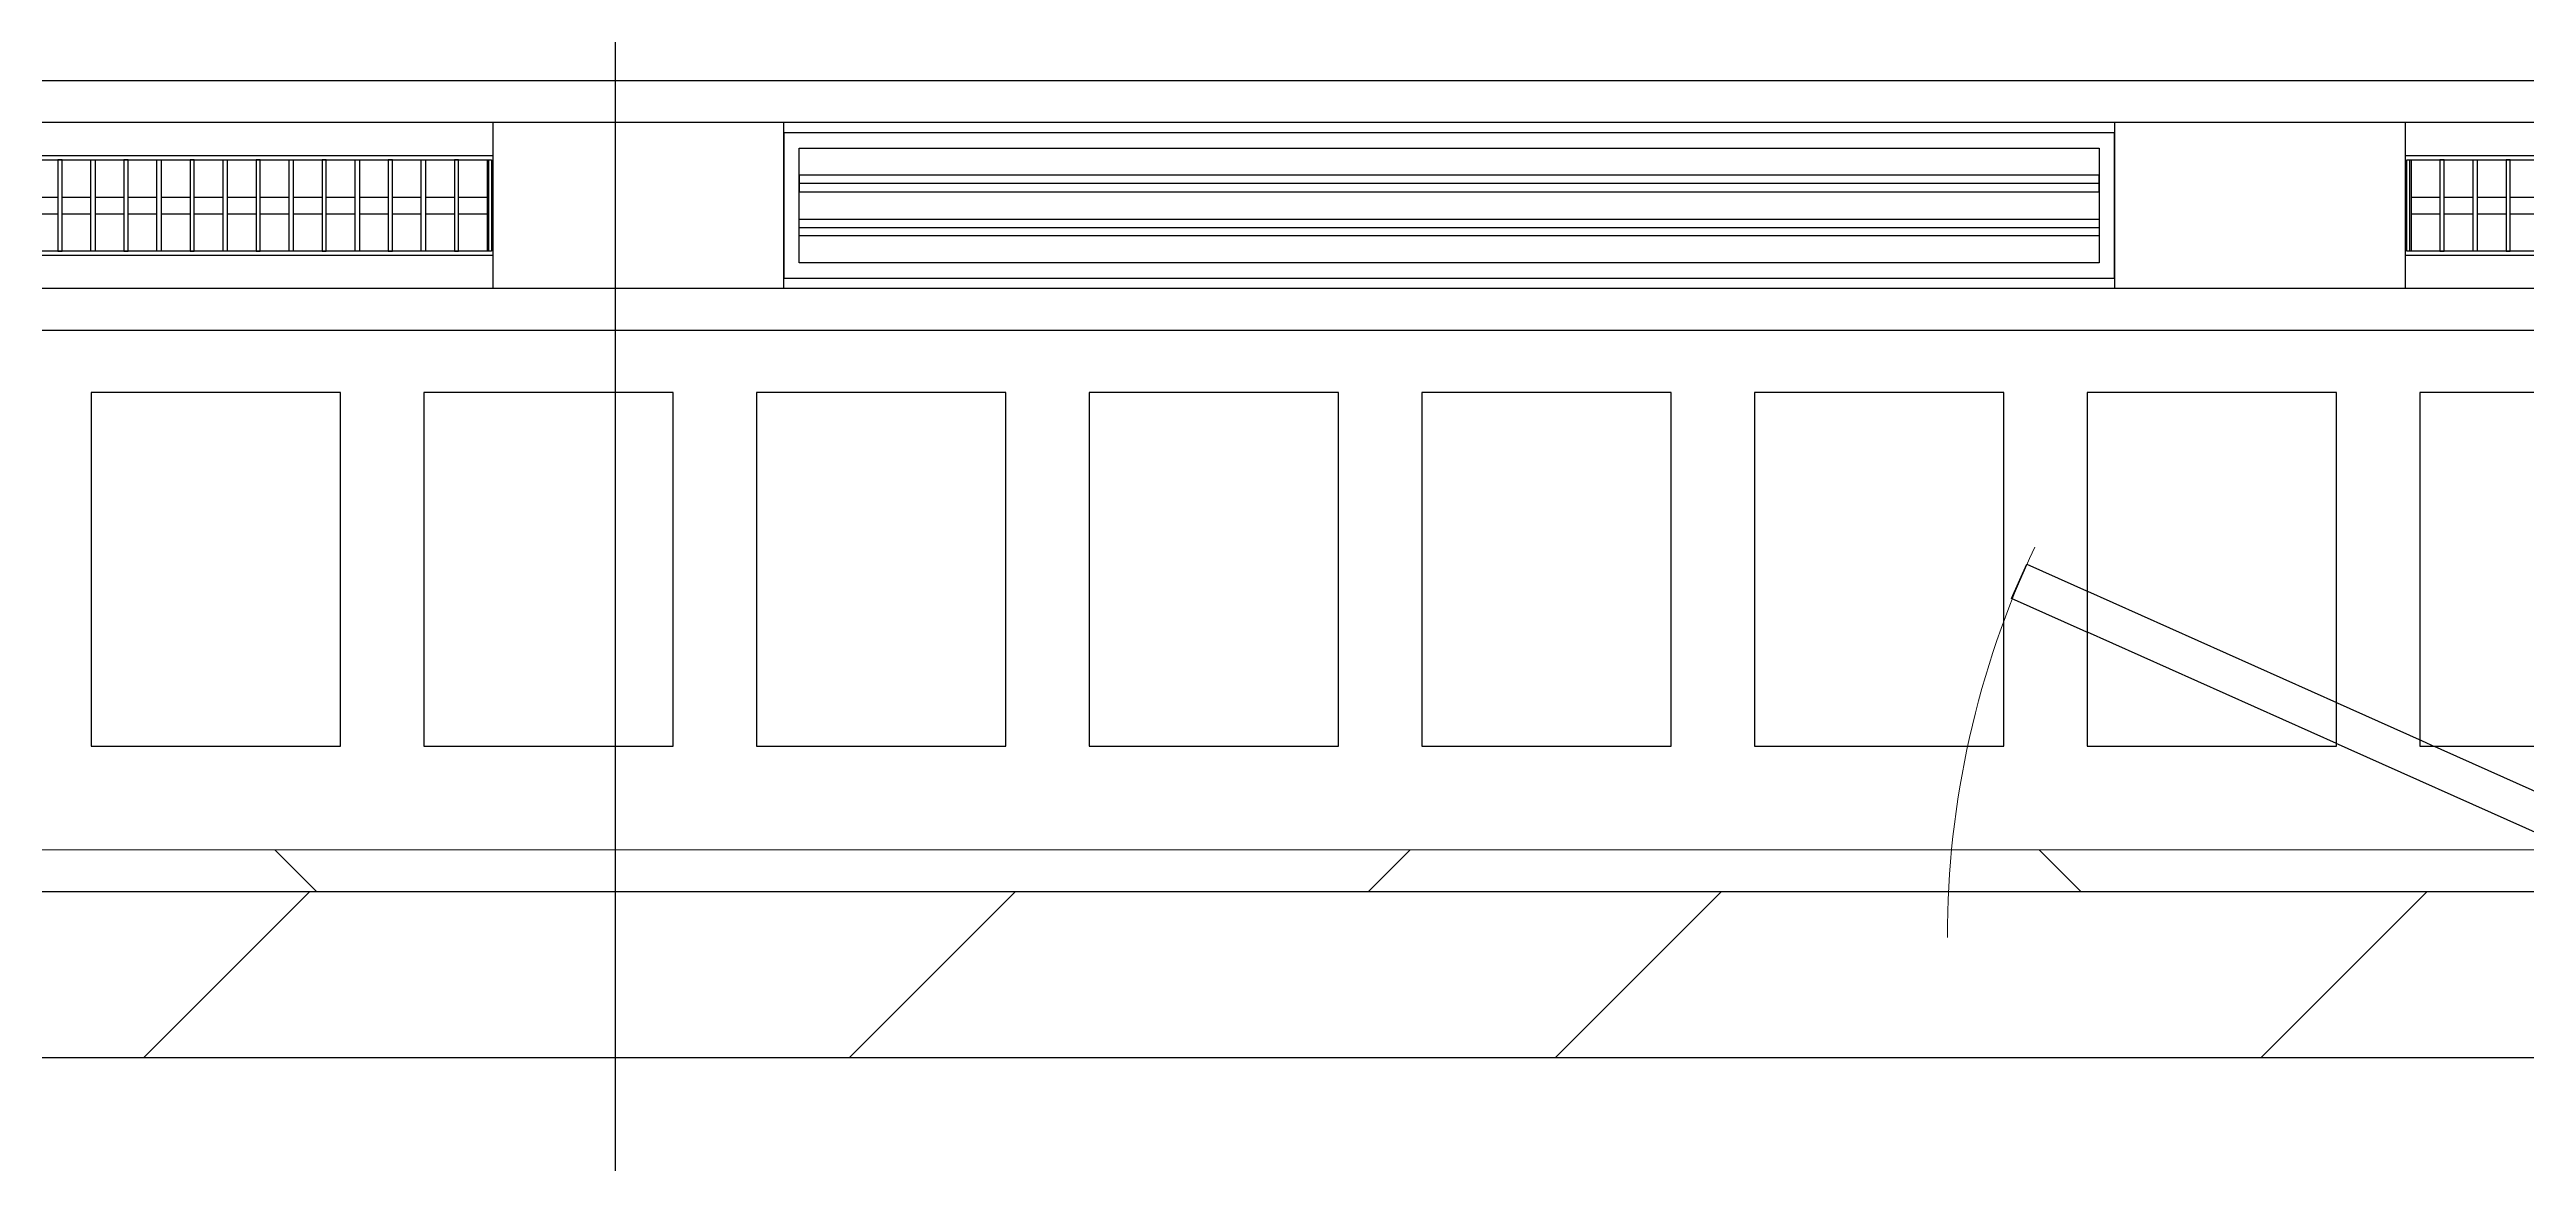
# Model space of a CAD drawing. Header units: millimetres. Extents: x -962357 to -591933, y -35273 to 59420.
# Drawn here: x -887662 to -884684, y -14542 to -13202 of the extents above; entities that cross this region are included whole.
import ezdxf
from ezdxf.enums import TextEntityAlignment as Align

# ---------------------------------------------------------------- set-up
doc = ezdxf.new("R2010")
doc.units = ezdxf.units.MM
for name, color, linetype in [('000 - WIPEOUT', 250, 'Continuous'), ('001 - ASCESSORIES', 251, 'Continuous'), ('A04_TUBE SERIES', 2, 'Continuous'), ('A11_ALU.SOLID SHEET', 2, 'Continuous')]:
    doc.layers.add(name, color=color, linetype=linetype)
for name, color, linetype, lineweight in [('008 - LIGHTING', 1, 'Continuous', 9), ('A-DOOR', 3, 'Continuous', 25), ('A-DOOR-E', 2, 'Continuous', 25), ('A-DOOR-OPNG', 2, 'Continuous', 9), ('A-GLAZ-CURT', 2, 'Continuous', 9), ('A-ROOM-IDEN', 3, 'Continuous', 25), ('A-WALL', 5, 'Continuous', 9), ('A-WALL-FNSH', 2, 'Continuous', 9), ('A-WALL-PATT', 1, 'Continuous', 9)]:
    doc.layers.add(name, color=color, linetype=linetype, lineweight=lineweight)

# ---------------------------------------------------------------- blocks, each defined once
blk = doc.blocks.new('DPA_AC-SG-PI - A1_1200x1300 mm-9434752-4130-01 MULTI-PURPOSE LEVEL - REFLECTED CEILING PLAN')
at = {"layer": 'A-DOOR'}
for p, q in [((-500, 5), (-500, -45)), ((-525, -20), (-475, -20))]:
    blk.add_line(p, q, dxfattribs=at)
for start, end in [(0, 180), (180, 0)]:
    blk.add_arc((-500, -70), 10, start, end, dxfattribs=at)
at = {"layer": 'A-DOOR-E'}
for p, q in [((-575, -11.1), (-556.6, 30)), ((-556.6, 30), (522.8, -452.3)), ((504.5, -493.4), (-575, -11.1)), ((522.8, -452.3), (504.5, -493.4))]:
    blk.add_line(p, q, dxfattribs=at)
at = {"layer": 'A-DOOR-OPNG'}
blk.add_arc((-500, -44.8), 1100, 334.7442, 0, dxfattribs=at)
blk = doc.blocks.new('PPLS-PP19_Custom Tile Pattern - Custom Tile Pattern-V70-4130-01 MULTI-PURPOSE LEVEL - REFLECTED CEILING PLAN')
at = {"layer": 'A-GLAZ-CURT'}
for p, q in [((-300, 0), (300, 0)), ((300, 0), (-300, 0)), ((-134.2, 0), (-140, 0)), ((230.1, 0), (300, 0)), ((-300, -50), (300, -50)), ((300, -50), (-300, -50))]:
    blk.add_line(p, q, dxfattribs=at)
at = {"layer": 'A-GLAZ-CURT', "flags": 128}
for points in [[(-300, 0), (-291.6, 0), (-283.3, 0), (-275.2, 0), (-267.3, 0), (-259.5, 0), (-251.8, 0), (-244.2, 0), (-236.7, 0), (-229.4, 0), (-222.1, 0), (-214.8, 0), (-207.7, 0), (-200.8, 0), (-194, 0), (-187.5, 0), (-181.4, 0)], [(-190.4, 0), (-196.4, 0), (-202.6, 0), (-209, 0), (-215.7, 0), (-222.6, 0), (-229.7, 0), (-237, 0), (-244.4, 0), (-252, 0), (-259.7, 0), (-267.5, 0), (-275.5, 0), (-283.6, 0), (-291.7, 0), (-300, 0)], [(-149.4, 0), (-141.8, 0), (-132.8, 0), (-126.1, 0)]]:
    blk.add_lwpolyline(points, dxfattribs=at)
at = {"layer": 'A-GLAZ-CURT'}
for points, knots in [([(-300, 0), (-284.7, 0), (-236.6, 0), (-176.1, 0), (-138.3, 0), (-124.9, 0)], [-5323.127839, -5323.127839, -5323.127839, -5323.127839, -4502.809032, -2700.551212, -1108.984966, -1108.984966, -1108.984966, -1108.984966]), ([(-159.2, 0), (-159.6, 0), (-163.4, 0), (-174, 0), (-185.6, 0), (-209.8, 0), (-232, 0), (-248.9, 0), (-253.5, 0), (-253.7, 0)], [-2257.973564, -2257.973564, -2257.973564, -2257.973564, -2237.412286, -2029.680487, -1755.085331, -1400.429864, -858.079193, -543.655514, -531.287897, -531.287897, -531.287897, -531.287897]), ([(-143.3, 0), (-144.7, 0), (-149.9, 0), (-162, 0), (-177.9, 0), (-199.5, 0), (-215.4, 0), (-225.5, 0), (-226.7, 0)], [-2390.191866, -2390.191866, -2390.191866, -2390.191866, -2308.929706, -2113.765672, -1763.376603, -1422.553702, -978.033455, -910.549282, -910.549282, -910.549282, -910.549282]), ([(-128, 0), (-130.6, 0), (-136.8, 0), (-144.4, 0), (-147.1, 0)], [-5691.037617, -5691.037617, -5691.037617, -5691.037617, -5508.838257, -5319.88299, -5319.88299, -5319.88299, -5319.88299]), ([(-65.9, 0), (-70.5, 0), (-83.9, 0), (-110.9, 0), (-128.7, 0), (-142.4, 0), (-143.6, 0)], [-7788.403577, -7788.403577, -7788.403577, -7788.403577, -7508.296369, -7004.680444, -6449.282163, -6393.465623, -6393.465623, -6393.465623, -6393.465623]), ([(-118.2, 0), (-119.4, 0), (-122.1, 0), (-125.4, 0), (-127, 0), (-127.4, 0)], [-164.249813, -164.249813, -164.249813, -164.249813, -98.539552, -24.539552, 0, 0, 0, 0]), ([(-126.5, 0), (-122.4, 0), (-108.7, 0), (-90.8, 0), (-77.2, 0), (-72.3, 0)], [-5231.017328, -5231.017328, -5231.017328, -5231.017328, -4994.692869, -4542.524482, -4234.633075, -4234.633075, -4234.633075, -4234.633075]), ([(-125.7, 0), (-125.3, 0), (-120.4, 0), (-107.3, 0), (-90.4, 0), (-75.3, 0), (-68.4, 0), (-65.1, 0), (-63.6, 0)], [-4082.700899, -4082.700899, -4082.700899, -4082.700899, -4054.690705, -3793.097032, -3402.597032, -3144.956779, -3050.982048, -2969.237017, -2969.237017, -2969.237017, -2969.237017]), ([(-114.9, 0), (-108, 0), (-98.7, 0), (-91.2, 0), (-90.5, 0)], [-6773.888853, -6773.888853, -6773.888853, -6773.888853, -6236.997189, -6184.855039, -6184.855039, -6184.855039, -6184.855039]), ([(-58.7, 0), (-59.6, 0), (-65.7, 0), (-81.2, 0), (-99.4, 0), (-111.4, 0), (-113.3, 0)], [-1113.463882, -1113.463882, -1113.463882, -1113.463882, -1060.00838, -740.068933, -229.489605, -123.718209, -123.718209, -123.718209, -123.718209]), ([(-39.2, 0), (-39.7, 0), (-45.3, 0), (-56.2, 0), (-75.6, 0), (-92, 0), (-103.2, 0), (-106.1, 0)], [-1826.829157, -1826.829157, -1826.829157, -1826.829157, -1792.521578, -1466.981642, -1208.454564, -789.402658, -608.943052, -608.943052, -608.943052, -608.943052]), ([(-96.4, 0), (-96.2, 0), (-90.9, 0), (-71.3, 0), (-42.5, 0), (-15.2, 0), (-3.8, 0), (-1, 0)], [-5115.12164, -5115.12164, -5115.12164, -5115.12164, -5103.229623, -4799.173296, -4065.652676, -3589.737505, -3410.081093, -3410.081093, -3410.081093, -3410.081093]), ([(-67.9, 0), (-73, 0), (-81.1, 0), (-89.2, 0), (-91.8, 0)], [-2627.997013, -2627.997013, -2627.997013, -2627.997013, -2193.204658, -1970.99776, -1970.99776, -1970.99776, -1970.99776]), ([(-79.5, 0), (-79.3, 0), (-74.9, 0), (-70.9, 0), (-67.4, 0)], [-1286.743147, -1286.743147, -1286.743147, -1286.743147, -1274.333717, -1073.56893, -1073.56893, -1073.56893, -1073.56893]), ([(-29, 0), (-34, 0), (-43.7, 0), (-55.8, 0), (-63.3, 0), (-65.5, 0)], [-2680.714891, -2680.714891, -2680.714891, -2680.714891, -2413.671296, -2161.752162, -2037.343317, -2037.343317, -2037.343317, -2037.343317]), ([(31.2, 0), (26, 0), (12, 0), (-16.9, 0), (-42.2, 0), (-56.4, 0), (-58.5, 0)], [-4496.803627, -4496.803627, -4496.803627, -4496.803627, -4222.080604, -3745.412743, -2981.410125, -2831.320802, -2831.320802, -2831.320802, -2831.320802]), ([(-49.8, 0), (-48.2, 0), (-45.4, 0), (-42.6, 0), (-41.8, 0)], [-4417.7536, -4417.7536, -4417.7536, -4417.7536, -4321.566175, -4270.495146, -4270.495146, -4270.495146, -4270.495146]), ([(71, 0), (70.7, 0), (65.3, 0), (53.5, 0), (37, 0), (24.1, 0), (12.8, 0), (-2.9, 0), (-20.6, 0), (-32.8, 0), (-42.4, 0), (-47, 0), (-47.8, 0)], [-2966.590051, -2966.590051, -2966.590051, -2966.590051, -2950.589685, -2634.532728, -2313.748533, -2106.613311, -1925.670641, -1617.263037, -1290.787923, -1039.307308, -819.71621, -773.893057, -773.893057, -773.893057, -773.893057]), ([(-45.9, 0), (-43, 0), (-37.8, 0), (-33.6, 0), (-32.3, 0)], [-3487.344885, -3487.344885, -3487.344885, -3487.344885, -3315.260113, -3238.248822, -3238.248822, -3238.248822, -3238.248822]), ([(-31.3, 0), (-28.4, 0), (-17, 0), (8.8, 0), (43.4, 0), (68.5, 0), (77.9, 0), (79.3, 0)], [-6062.162279, -6062.162279, -6062.162279, -6062.162279, -5862.463379, -5340.621928, -4573.028122, -4094.177415, -3998.447461, -3998.447461, -3998.447461, -3998.447461]), ([(2.8, 0), (-4.7, 0), (-14.7, 0), (-28.9, 0), (-31.3, 0)], [-9880.810509, -9880.810509, -9880.810509, -9880.810509, -9424.652049, -9299.586361, -9299.586361, -9299.586361, -9299.586361]), ([(-29, 0), (-28.7, 0), (-27.4, 0), (-24.5, 0), (-22.6, 0)], [-166.548282, -166.548282, -166.548282, -166.548282, -102.06493, 0, 0, 0, 0]), ([(-22.6, 0), (-20.3, 0), (-17, 0), (-12.7, 0), (-10.9, 0), (-9.9, 0)], [-56468.192263, -56468.192263, -56468.192263, -56468.192263, -56344.022017, -56303.229861, -56238.992205, -56238.992205, -56238.992205, -56238.992205]), ([(-21.2, 0), (-19.4, 0), (-11.8, 0), (-1.3, 0), (4.5, 0)], [-2989.152759, -2989.152759, -2989.152759, -2989.152759, -2864.387349, -2490.960632, -2490.960632, -2490.960632, -2490.960632]), ([(0.5, 0), (-2.2, 0), (-6.9, 0), (-11, 0), (-12.4, 0)], [-2679.34943, -2679.34943, -2679.34943, -2679.34943, -2518.50168, -2435.772209, -2435.772209, -2435.772209, -2435.772209]), ([(-3.4, 0), (-0.6, 0), (14, 0), (42.8, 0), (88.7, 0), (120.6, 0), (138.3, 0), (138.5, 0)], [-439.821474, -439.821474, -439.821474, -439.821474, -429.606584, -390.253598, -346.313304, -291.370682, -290.5735, -290.5735, -290.5735, -290.5735]), ([(3.4, 0), (4.6, 0), (8, 0), (16, 0), (22.5, 0), (24.5, 0)], [-211.182196, -211.182196, -211.182196, -211.182196, -206.416616, -198.214427, -187.717507, -187.717507, -187.717507, -187.717507]), ([(103.1, 0), (101.1, 0), (86.3, 0), (63.3, 0), (37, 0), (25.3, 0), (20.9, 0)], [-375.435014, -375.435014, -375.435014, -375.435014, -369.147452, -330.153101, -307.516438, -289.397823, -289.397823, -289.397823, -289.397823]), ([(21.5, 0), (22, 0), (24.6, 0), (31, 0), (39, 0), (48.3, 0), (52.8, 0), (53.9, 0)], [-1992.768506, -1992.768506, -1992.768506, -1992.768506, -1956.422387, -1818.904206, -1645.594513, -1443.202566, -1370.028348, -1370.028348, -1370.028348, -1370.028348]), ([(136.4, 0), (121.7, 0), (86.9, 0), (51.2, 0), (31.2, 0)], [-106.750556, -106.750556, -106.750556, -106.750556, -59.610984, 0, 0, 0, 0]), ([(36.3, 0), (37.8, 0), (46.7, 0), (52.8, 0), (56.3, 0)], [-314.598523, -314.598523, -314.598523, -314.598523, -305.899624, -292.458861, -292.458861, -292.458861, -292.458861]), ([(100.3, 0), (90.4, 0), (75.2, 0), (57.8, 0), (46.5, 0), (41.8, 0), (38.2, 0), (37.3, 0)], [-395.777283, -395.777283, -395.777283, -395.777283, -357.622665, -341.267687, -334.000314, -326.15566, -321.97841, -321.97841, -321.97841, -321.97841]), ([(39, 0), (43.3, 0), (54.4, 0), (67.2, 0), (73, 0)], [-4639.627446, -4639.627446, -4639.627446, -4639.627446, -4353.683244, -3976.823525, -3976.823525, -3976.823525, -3976.823525]), ([(96.7, 0), (97, 0), (100.3, 0), (109, 0), (120.8, 0), (139.9, 0), (160.9, 0), (176.3, 0), (182.7, 0)], [-2253.533331, -2253.533331, -2253.533331, -2253.533331, -2233.599744, -2052.234781, -1843.028543, -1530.39897, -1095.004608, -662.803921, -662.803921, -662.803921, -662.803921]), ([(131.4, 0), (132.9, 0), (139.5, 0), (148, 0), (152.6, 0)], [-625.910216, -625.910216, -625.910216, -625.910216, -618.981161, -603.66234, -603.66234, -603.66234, -603.66234]), ([(162.8, 0), (165.4, 0), (168.7, 0), (170.7, 0), (170.7, 0)], [-111.264224, -111.264224, -111.264224, -111.264224, -56.742688, -55.632112, -55.632112, -55.632112, -55.632112]), ([(300, 0), (286.5, 0), (254.2, 0), (207.1, 0), (179.8, 0), (166.2, 0), (164.9, 0)], [-285.253232, -285.253232, -285.253232, -285.253232, -244.693688, -187.987675, -143.776725, -138.771843, -138.771843, -138.771843, -138.771843]), ([(171.5, 0), (176.5, 0), (188.6, 0), (194.3, 0), (195.7, 0)], [-7971.819559, -7971.819559, -7971.819559, -7971.819559, -7784.112253, -7707.76565, -7707.76565, -7707.76565, -7707.76565]), ([(185.8, 0), (186.9, 0), (192.6, 0), (208.8, 0), (219.4, 0), (230.1, 0)], [-46.257281, -46.257281, -46.257281, -46.257281, -41.623857, -24.459831, 0, 0, 0, 0]), ([(219.8, 0), (225.3, 0), (244.4, 0), (264.9, 0), (276, 0), (279, 0)], [-6915.603924, -6915.603924, -6915.603924, -6915.603924, -6582.165592, -6068.460911, -5859.388289, -5859.388289, -5859.388289, -5859.388289]), ([(286.1, 0), (286.6, 0), (288.3, 0), (293.6, 0), (297.8, 0), (300, 0)], [-4011.010929, -4011.010929, -4011.010929, -4011.010929, -3959.664717, -3862.421465, -3746.95702, -3746.95702, -3746.95702, -3746.95702])]:
    blk.add_open_spline(points, degree=3, knots=knots, dxfattribs=at)
for points in [[(-122.9, 0), (-125.3, 0), (-129.6, 0), (-133.8, 0)], [(-108.5, 0), (-104.3, 0), (-99.2, 0), (-91.5, 0)], [(67.8, 0), (71.7, 0), (75.7, 0), (79.6, 0)]]:
    blk.add_open_spline(points, degree=3, dxfattribs=at)
blk = doc.blocks.new('PPLS-PP19_Custom Tile Pattern - Custom Tile Pattern-V71-4130-01 MULTI-PURPOSE LEVEL - REFLECTED CEILING PLAN')
at = {"layer": 'A-GLAZ-CURT'}
for p, q in [((-300, 0), (300, 0)), ((300, 0), (-300, 0)), ((-134.2, 0), (-140, 0)), ((230.1, 0), (300, 0)), ((-300, -50), (300, -50)), ((300, -50), (-300, -50))]:
    blk.add_line(p, q, dxfattribs=at)
at = {"layer": 'A-GLAZ-CURT', "flags": 128}
for points in [[(-300, 0), (-291.6, 0), (-283.3, 0), (-275.2, 0), (-267.3, 0), (-259.5, 0), (-251.8, 0), (-244.2, 0), (-236.7, 0), (-229.4, 0), (-222.1, 0), (-214.8, 0), (-207.7, 0), (-200.8, 0), (-194, 0), (-187.5, 0), (-181.4, 0)], [(-190.4, 0), (-196.4, 0), (-202.6, 0), (-209, 0), (-215.7, 0), (-222.6, 0), (-229.7, 0), (-237, 0), (-244.4, 0), (-252, 0), (-259.7, 0), (-267.5, 0), (-275.5, 0), (-283.6, 0), (-291.7, 0), (-300, 0)], [(-149.4, 0), (-141.8, 0), (-132.8, 0), (-126.1, 0)]]:
    blk.add_lwpolyline(points, dxfattribs=at)
at = {"layer": 'A-GLAZ-CURT'}
for points, knots in [([(-300, 0), (-284.7, 0), (-236.6, 0), (-176.1, 0), (-138.3, 0), (-124.9, 0)], [-5323.127839, -5323.127839, -5323.127839, -5323.127839, -4502.809032, -2700.551212, -1108.984966, -1108.984966, -1108.984966, -1108.984966]), ([(-159.2, 0), (-159.6, 0), (-163.4, 0), (-174, 0), (-185.6, 0), (-209.8, 0), (-232, 0), (-248.9, 0), (-253.5, 0), (-253.7, 0)], [-2257.973564, -2257.973564, -2257.973564, -2257.973564, -2237.412286, -2029.680487, -1755.085331, -1400.429864, -858.079193, -543.655514, -531.287897, -531.287897, -531.287897, -531.287897]), ([(-143.3, 0), (-144.7, 0), (-149.9, 0), (-162, 0), (-177.9, 0), (-199.5, 0), (-215.4, 0), (-225.5, 0), (-226.7, 0)], [-2390.191866, -2390.191866, -2390.191866, -2390.191866, -2308.929706, -2113.765672, -1763.376603, -1422.553702, -978.033455, -910.549282, -910.549282, -910.549282, -910.549282]), ([(-128, 0), (-130.6, 0), (-136.8, 0), (-144.4, 0), (-147.1, 0)], [-5691.037617, -5691.037617, -5691.037617, -5691.037617, -5508.838257, -5319.88299, -5319.88299, -5319.88299, -5319.88299]), ([(-71.7, 0), (-74.5, 0), (-86.3, 0), (-110.9, 0), (-128.7, 0), (-142.4, 0), (-143.6, 0)], [-7672.158748, -7672.158748, -7672.158748, -7672.158748, -7508.296369, -7004.680444, -6449.282163, -6393.465623, -6393.465623, -6393.465623, -6393.465623]), ([(-118.2, 0), (-119.4, 0), (-122.1, 0), (-125.4, 0), (-127, 0), (-127.4, 0)], [-164.249813, -164.249813, -164.249813, -164.249813, -98.539552, -24.539552, 0, 0, 0, 0]), ([(-126.5, 0), (-122.4, 0), (-108.7, 0), (-90.8, 0), (-77.2, 0), (-72.3, 0)], [-5231.017328, -5231.017328, -5231.017328, -5231.017328, -4994.692869, -4542.524482, -4234.633075, -4234.633075, -4234.633075, -4234.633075]), ([(-125.7, 0), (-125.3, 0), (-120.4, 0), (-107.3, 0), (-90.4, 0), (-76.1, 0), (-71, 0), (-70.2, 0)], [-4082.700899, -4082.700899, -4082.700899, -4082.700899, -4054.690705, -3793.097032, -3402.597032, -3144.956779, -3092.955226, -3092.955226, -3092.955226, -3092.955226]), ([(-114.9, 0), (-108, 0), (-98.7, 0), (-91.2, 0), (-90.5, 0)], [-6773.888853, -6773.888853, -6773.888853, -6773.888853, -6236.997189, -6184.855039, -6184.855039, -6184.855039, -6184.855039]), ([(-71.3, 0), (-73.5, 0), (-85, 0), (-99.4, 0), (-111.4, 0), (-113.3, 0)], [-866.027463, -866.027463, -866.027463, -866.027463, -740.068933, -229.489605, -123.718209, -123.718209, -123.718209, -123.718209]), ([(-71.9, 0), (-72.1, 0), (-80.3, 0), (-92, 0), (-103.2, 0), (-106.1, 0)], [-1217.886105, -1217.886105, -1217.886105, -1217.886105, -1208.454564, -789.402658, -608.943052, -608.943052, -608.943052, -608.943052]), ([(-96.4, 0), (-96.2, 0), (-90.9, 0), (-81.8, 0), (-72.9, 0), (-69.6, 0)], [-5115.12164, -5115.12164, -5115.12164, -5115.12164, -5103.229623, -4799.173296, -4627.967198, -4627.967198, -4627.967198, -4627.967198]), ([(-67.9, 0), (-73, 0), (-81.1, 0), (-89.2, 0), (-91.8, 0)], [-2627.997013, -2627.997013, -2627.997013, -2627.997013, -2193.204658, -1970.99776, -1970.99776, -1970.99776, -1970.99776]), ([(-79.5, 0), (-79.3, 0), (-77.1, 0), (-75, 0), (-73.2, 0)], [-1286.743147, -1286.743147, -1286.743147, -1286.743147, -1274.333717, -1179.514552, -1179.514552, -1179.514552, -1179.514552]), ([(-29, 0), (-34, 0), (-43.7, 0), (-55.8, 0), (-63.3, 0), (-65.5, 0)], [-2680.714891, -2680.714891, -2680.714891, -2680.714891, -2413.671296, -2161.752162, -2037.343317, -2037.343317, -2037.343317, -2037.343317]), ([(-58.7, 0), (-59.6, 0), (-61.6, 0), (-63.7, 0), (-64.9, 0)], [-1113.463882, -1113.463882, -1113.463882, -1113.463882, -1060.00838, -989.745672, -989.745672, -989.745672, -989.745672]), ([(-39.2, 0), (-39.7, 0), (-45.3, 0), (-53.9, 0), (-62.5, 0), (-64.9, 0)], [-1826.829157, -1826.829157, -1826.829157, -1826.829157, -1792.521578, -1466.981642, -1339.674715, -1339.674715, -1339.674715, -1339.674715]), ([(-62.7, 0), (-54.3, 0), (-36.8, 0), (-15.2, 0), (-3.8, 0), (-1, 0)], [-4506.178587, -4506.178587, -4506.178587, -4506.178587, -4065.652676, -3589.737505, -3410.081093, -3410.081093, -3410.081093, -3410.081093]), ([(31.2, 0), (26, 0), (12, 0), (-16.9, 0), (-42.2, 0), (-56.4, 0), (-58.5, 0)], [-4496.803627, -4496.803627, -4496.803627, -4496.803627, -4222.080604, -3745.412743, -2981.410125, -2831.320802, -2831.320802, -2831.320802, -2831.320802]), ([(-49.8, 0), (-48.2, 0), (-45.4, 0), (-42.6, 0), (-41.8, 0)], [-4417.7536, -4417.7536, -4417.7536, -4417.7536, -4321.566175, -4270.495146, -4270.495146, -4270.495146, -4270.495146]), ([(71, 0), (70.7, 0), (65.3, 0), (53.5, 0), (37, 0), (24.1, 0), (12.8, 0), (-2.9, 0), (-20.6, 0), (-32.8, 0), (-42.4, 0), (-47, 0), (-47.8, 0)], [-2966.590051, -2966.590051, -2966.590051, -2966.590051, -2950.589685, -2634.532728, -2313.748533, -2106.613311, -1925.670641, -1617.263037, -1290.787923, -1039.307308, -819.71621, -773.893057, -773.893057, -773.893057, -773.893057]), ([(-45.9, 0), (-43, 0), (-37.8, 0), (-33.6, 0), (-32.3, 0)], [-3487.344885, -3487.344885, -3487.344885, -3487.344885, -3315.260113, -3238.248822, -3238.248822, -3238.248822, -3238.248822]), ([(-31.3, 0), (-28.4, 0), (-17, 0), (8.8, 0), (43.4, 0), (68.5, 0), (77.9, 0), (79.3, 0)], [-6062.162279, -6062.162279, -6062.162279, -6062.162279, -5862.463379, -5340.621928, -4573.028122, -4094.177415, -3998.447461, -3998.447461, -3998.447461, -3998.447461]), ([(2.8, 0), (-4.7, 0), (-14.7, 0), (-28.9, 0), (-31.3, 0)], [-9880.810509, -9880.810509, -9880.810509, -9880.810509, -9424.652049, -9299.586361, -9299.586361, -9299.586361, -9299.586361]), ([(-29, 0), (-28.7, 0), (-27.4, 0), (-24.5, 0), (-22.6, 0)], [-166.548282, -166.548282, -166.548282, -166.548282, -102.06493, 0, 0, 0, 0]), ([(-22.6, 0), (-20.3, 0), (-17, 0), (-12.7, 0), (-10.9, 0), (-9.9, 0)], [-56468.192263, -56468.192263, -56468.192263, -56468.192263, -56344.022017, -56303.229861, -56238.992205, -56238.992205, -56238.992205, -56238.992205]), ([(-21.2, 0), (-19.4, 0), (-11.8, 0), (-1.3, 0), (4.5, 0)], [-2989.152759, -2989.152759, -2989.152759, -2989.152759, -2864.387349, -2490.960632, -2490.960632, -2490.960632, -2490.960632]), ([(0.5, 0), (-2.2, 0), (-6.9, 0), (-11, 0), (-12.4, 0)], [-2679.34943, -2679.34943, -2679.34943, -2679.34943, -2518.50168, -2435.772209, -2435.772209, -2435.772209, -2435.772209]), ([(-3.4, 0), (-0.6, 0), (14, 0), (42.8, 0), (88.7, 0), (120.6, 0), (138.3, 0), (138.5, 0)], [-439.821474, -439.821474, -439.821474, -439.821474, -429.606584, -390.253598, -346.313304, -291.370682, -290.5735, -290.5735, -290.5735, -290.5735]), ([(3.4, 0), (4.6, 0), (8, 0), (16, 0), (22.5, 0), (24.5, 0)], [-211.182196, -211.182196, -211.182196, -211.182196, -206.416616, -198.214427, -187.717507, -187.717507, -187.717507, -187.717507]), ([(103.1, 0), (101.1, 0), (86.3, 0), (63.3, 0), (37, 0), (25.3, 0), (20.9, 0)], [-375.435014, -375.435014, -375.435014, -375.435014, -369.147452, -330.153101, -307.516438, -289.397823, -289.397823, -289.397823, -289.397823]), ([(21.5, 0), (22, 0), (24.6, 0), (31, 0), (39, 0), (48.3, 0), (52.8, 0), (53.9, 0)], [-1992.768506, -1992.768506, -1992.768506, -1992.768506, -1956.422387, -1818.904206, -1645.594513, -1443.202566, -1370.028348, -1370.028348, -1370.028348, -1370.028348]), ([(136.4, 0), (121.7, 0), (86.9, 0), (51.2, 0), (31.2, 0)], [-106.750556, -106.750556, -106.750556, -106.750556, -59.610984, 0, 0, 0, 0]), ([(36.3, 0), (37.8, 0), (46.7, 0), (52.8, 0), (56.3, 0)], [-314.598523, -314.598523, -314.598523, -314.598523, -305.899624, -292.458861, -292.458861, -292.458861, -292.458861]), ([(100.3, 0), (90.4, 0), (75.2, 0), (57.8, 0), (46.5, 0), (41.8, 0), (38.2, 0), (37.3, 0)], [-395.777283, -395.777283, -395.777283, -395.777283, -357.622665, -341.267687, -334.000314, -326.15566, -321.97841, -321.97841, -321.97841, -321.97841]), ([(39, 0), (43.3, 0), (54.4, 0), (67.2, 0), (73, 0)], [-4639.627446, -4639.627446, -4639.627446, -4639.627446, -4353.683244, -3976.823525, -3976.823525, -3976.823525, -3976.823525]), ([(96.7, 0), (97, 0), (100.3, 0), (109, 0), (120.8, 0), (139.9, 0), (160.9, 0), (176.3, 0), (182.7, 0)], [-2253.533331, -2253.533331, -2253.533331, -2253.533331, -2233.599744, -2052.234781, -1843.028543, -1530.39897, -1095.004608, -662.803921, -662.803921, -662.803921, -662.803921]), ([(131.4, 0), (132.9, 0), (139.5, 0), (148, 0), (152.6, 0)], [-625.910216, -625.910216, -625.910216, -625.910216, -618.981161, -603.66234, -603.66234, -603.66234, -603.66234]), ([(162.8, 0), (165.4, 0), (168.7, 0), (170.7, 0), (170.7, 0)], [-111.264224, -111.264224, -111.264224, -111.264224, -56.742688, -55.632112, -55.632112, -55.632112, -55.632112]), ([(300, 0), (286.5, 0), (254.2, 0), (207.1, 0), (179.8, 0), (166.2, 0), (164.9, 0)], [-285.253232, -285.253232, -285.253232, -285.253232, -244.693688, -187.987675, -143.776725, -138.771843, -138.771843, -138.771843, -138.771843]), ([(171.5, 0), (176.5, 0), (188.6, 0), (194.3, 0), (195.7, 0)], [-7971.819559, -7971.819559, -7971.819559, -7971.819559, -7784.112253, -7707.76565, -7707.76565, -7707.76565, -7707.76565]), ([(185.8, 0), (186.9, 0), (192.6, 0), (208.8, 0), (219.4, 0), (230.1, 0)], [-46.257281, -46.257281, -46.257281, -46.257281, -41.623857, -24.459831, 0, 0, 0, 0]), ([(219.8, 0), (225.3, 0), (244.4, 0), (264.9, 0), (276, 0), (279, 0)], [-6915.603924, -6915.603924, -6915.603924, -6915.603924, -6582.165592, -6068.460911, -5859.388289, -5859.388289, -5859.388289, -5859.388289]), ([(286.1, 0), (286.6, 0), (288.3, 0), (293.6, 0), (297.8, 0), (300, 0)], [-4011.010929, -4011.010929, -4011.010929, -4011.010929, -3959.664717, -3862.421465, -3746.95702, -3746.95702, -3746.95702, -3746.95702])]:
    blk.add_open_spline(points, degree=3, knots=knots, dxfattribs=at)
for points in [[(-122.9, 0), (-125.3, 0), (-129.6, 0), (-133.8, 0)], [(-108.5, 0), (-104.3, 0), (-99.2, 0), (-91.5, 0)], [(67.8, 0), (71.7, 0), (75.7, 0), (79.6, 0)]]:
    blk.add_open_spline(points, degree=3, dxfattribs=at)
blk = doc.blocks.new('PPLS-PP19_Custom Tile Pattern - Custom Tile Pattern-V72-4130-01 MULTI-PURPOSE LEVEL - REFLECTED CEILING PLAN')
at = {"layer": 'A-GLAZ-CURT'}
for p, q in [((-300, 0), (-146.1, 0)), ((-146.1, 0), (-300, 0)), ((-35.8, 0), (300, 0)), ((300, 0), (-35.8, 0)), ((230.1, 0), (300, 0)), ((-300, -50), (-34.2, -50)), ((-34.2, -50), (-300, -50)), ((76.1, -50), (300, -50)), ((300, -50), (76.1, -50))]:
    blk.add_line(p, q, dxfattribs=at)
at = {"layer": 'A-GLAZ-CURT', "flags": 128}
for points in [[(-300, 0), (-291.6, 0), (-283.3, 0), (-275.2, 0), (-267.3, 0), (-259.5, 0), (-251.8, 0), (-244.2, 0), (-236.7, 0), (-229.4, 0), (-222.1, 0), (-214.8, 0), (-207.7, 0), (-200.8, 0), (-194, 0), (-187.5, 0), (-181.4, 0)], [(-190.4, 0), (-196.4, 0), (-202.6, 0), (-209, 0), (-215.7, 0), (-222.6, 0), (-229.7, 0), (-237, 0), (-244.4, 0), (-252, 0), (-259.7, 0), (-267.5, 0), (-275.5, 0), (-283.6, 0), (-291.7, 0), (-300, 0)]]:
    blk.add_lwpolyline(points, dxfattribs=at)
at = {"layer": 'A-GLAZ-CURT'}
for points, knots in [([(-300, 0), (-284.7, 0), (-236.6, 0), (-188.9, 0), (-158.8, 0), (-151, 0)], [-5323.127839, -5323.127839, -5323.127839, -5323.127839, -4502.809032, -2700.551212, -1996.172939, -1996.172939, -1996.172939, -1996.172939]), ([(-159.2, 0), (-159.6, 0), (-163.4, 0), (-174, 0), (-185.6, 0), (-209.8, 0), (-232, 0), (-248.9, 0), (-253.5, 0), (-253.7, 0)], [-2257.973564, -2257.973564, -2257.973564, -2257.973564, -2237.412286, -2029.680487, -1755.085331, -1400.429864, -858.079193, -543.655514, -531.287897, -531.287897, -531.287897, -531.287897]), ([(-149.6, 0), (-152.7, 0), (-162.6, 0), (-177.9, 0), (-199.5, 0), (-215.4, 0), (-225.5, 0), (-226.7, 0)], [-2276.373206, -2276.373206, -2276.373206, -2276.373206, -2113.765672, -1763.376603, -1422.553702, -978.033455, -910.549282, -910.549282, -910.549282, -910.549282]), ([(-34.6, 0), (-26.3, 0), (-14.4, 0), (-3.8, 0), (-1, 0)], [-4019.024145, -4019.024145, -4019.024145, -4019.024145, -3589.737505, -3410.081093, -3410.081093, -3410.081093, -3410.081093]), ([(71, 0), (70.7, 0), (65.3, 0), (53.5, 0), (37, 0), (24.1, 0), (12.8, 0), (-2.9, 0), (-20.6, 0), (-29.6, 0), (-34, 0), (-34.1, 0)], [-2966.590051, -2966.590051, -2966.590051, -2966.590051, -2950.589685, -2634.532728, -2313.748533, -2106.613311, -1925.670641, -1617.263037, -1290.787923, -1039.307308, -1031.857409, -1031.857409, -1031.857409, -1031.857409]), ([(31.2, 0), (26, 0), (12, 0), (-10.2, 0), (-26.7, 0), (-34, 0)], [-4496.803627, -4496.803627, -4496.803627, -4496.803627, -4222.080604, -3745.412743, -3330.96565, -3330.96565, -3330.96565, -3330.96565]), ([(-31.3, 0), (-28.4, 0), (-17, 0), (8.8, 0), (43.4, 0), (68.5, 0), (77.9, 0), (79.3, 0)], [-6062.162279, -6062.162279, -6062.162279, -6062.162279, -5862.463379, -5340.621928, -4573.028122, -4094.177415, -3998.447461, -3998.447461, -3998.447461, -3998.447461]), ([(2.8, 0), (-4.7, 0), (-14.7, 0), (-28.9, 0), (-31.3, 0)], [-9880.810509, -9880.810509, -9880.810509, -9880.810509, -9424.652049, -9299.586361, -9299.586361, -9299.586361, -9299.586361]), ([(-29, 0), (-28.7, 0), (-27.4, 0), (-24.5, 0), (-22.6, 0)], [-166.548282, -166.548282, -166.548282, -166.548282, -102.06493, 0, 0, 0, 0]), ([(-22.6, 0), (-20.3, 0), (-17, 0), (-12.7, 0), (-10.9, 0), (-9.9, 0)], [-56468.192263, -56468.192263, -56468.192263, -56468.192263, -56344.022017, -56303.229861, -56238.992205, -56238.992205, -56238.992205, -56238.992205]), ([(-21.2, 0), (-19.4, 0), (-11.8, 0), (-1.3, 0), (4.5, 0)], [-2989.152759, -2989.152759, -2989.152759, -2989.152759, -2864.387349, -2490.960632, -2490.960632, -2490.960632, -2490.960632]), ([(0.5, 0), (-2.2, 0), (-6.9, 0), (-11, 0), (-12.4, 0)], [-2679.34943, -2679.34943, -2679.34943, -2679.34943, -2518.50168, -2435.772209, -2435.772209, -2435.772209, -2435.772209]), ([(-3.4, 0), (-0.6, 0), (14, 0), (42.8, 0), (88.7, 0), (120.6, 0), (138.3, 0), (138.5, 0)], [-439.821474, -439.821474, -439.821474, -439.821474, -429.606584, -390.253598, -346.313304, -291.370682, -290.5735, -290.5735, -290.5735, -290.5735]), ([(3.4, 0), (4.6, 0), (8, 0), (16, 0), (22.5, 0), (24.5, 0)], [-211.182196, -211.182196, -211.182196, -211.182196, -206.416616, -198.214427, -187.717507, -187.717507, -187.717507, -187.717507]), ([(103.1, 0), (101.1, 0), (86.3, 0), (63.3, 0), (37, 0), (25.3, 0), (20.9, 0)], [-375.435014, -375.435014, -375.435014, -375.435014, -369.147452, -330.153101, -307.516438, -289.397823, -289.397823, -289.397823, -289.397823]), ([(21.5, 0), (22, 0), (24.6, 0), (31, 0), (39, 0), (48.3, 0), (52.8, 0), (53.9, 0)], [-1992.768506, -1992.768506, -1992.768506, -1992.768506, -1956.422387, -1818.904206, -1645.594513, -1443.202566, -1370.028348, -1370.028348, -1370.028348, -1370.028348]), ([(136.4, 0), (121.7, 0), (86.9, 0), (51.2, 0), (31.2, 0)], [-106.750556, -106.750556, -106.750556, -106.750556, -59.610984, 0, 0, 0, 0]), ([(36.3, 0), (37.8, 0), (46.7, 0), (52.8, 0), (56.3, 0)], [-314.598523, -314.598523, -314.598523, -314.598523, -305.899624, -292.458861, -292.458861, -292.458861, -292.458861]), ([(100.3, 0), (90.4, 0), (75.2, 0), (57.8, 0), (46.5, 0), (41.8, 0), (38.2, 0), (37.3, 0)], [-395.777283, -395.777283, -395.777283, -395.777283, -357.622665, -341.267687, -334.000314, -326.15566, -321.97841, -321.97841, -321.97841, -321.97841]), ([(39, 0), (43.3, 0), (54.4, 0), (67.2, 0), (73, 0)], [-4639.627446, -4639.627446, -4639.627446, -4639.627446, -4353.683244, -3976.823525, -3976.823525, -3976.823525, -3976.823525]), ([(96.7, 0), (97, 0), (100.3, 0), (109, 0), (120.8, 0), (139.9, 0), (160.9, 0), (176.3, 0), (182.7, 0)], [-2253.533331, -2253.533331, -2253.533331, -2253.533331, -2233.599744, -2052.234781, -1843.028543, -1530.39897, -1095.004608, -662.803921, -662.803921, -662.803921, -662.803921]), ([(131.4, 0), (132.9, 0), (139.5, 0), (148, 0), (152.6, 0)], [-625.910216, -625.910216, -625.910216, -625.910216, -618.981161, -603.66234, -603.66234, -603.66234, -603.66234]), ([(162.8, 0), (165.4, 0), (168.7, 0), (170.7, 0), (170.7, 0)], [-111.264224, -111.264224, -111.264224, -111.264224, -56.742688, -55.632112, -55.632112, -55.632112, -55.632112]), ([(300, 0), (286.5, 0), (254.2, 0), (207.1, 0), (179.8, 0), (166.2, 0), (164.9, 0)], [-285.253232, -285.253232, -285.253232, -285.253232, -244.693688, -187.987675, -143.776725, -138.771843, -138.771843, -138.771843, -138.771843]), ([(171.5, 0), (176.5, 0), (188.6, 0), (194.3, 0), (195.7, 0)], [-7971.819559, -7971.819559, -7971.819559, -7971.819559, -7784.112253, -7707.76565, -7707.76565, -7707.76565, -7707.76565]), ([(185.8, 0), (186.9, 0), (192.6, 0), (208.8, 0), (219.4, 0), (230.1, 0)], [-46.257281, -46.257281, -46.257281, -46.257281, -41.623857, -24.459831, 0, 0, 0, 0]), ([(219.8, 0), (225.3, 0), (244.4, 0), (264.9, 0), (276, 0), (279, 0)], [-6915.603924, -6915.603924, -6915.603924, -6915.603924, -6582.165592, -6068.460911, -5859.388289, -5859.388289, -5859.388289, -5859.388289]), ([(286.1, 0), (286.6, 0), (288.3, 0), (293.6, 0), (297.8, 0), (300, 0)], [-4011.010929, -4011.010929, -4011.010929, -4011.010929, -3959.664717, -3862.421465, -3746.95702, -3746.95702, -3746.95702, -3746.95702])]:
    blk.add_open_spline(points, degree=3, knots=knots, dxfattribs=at)
for points in [[(-29, 0), (-31, 0), (-33, 0), (-35, 0)], [(67.8, 0), (71.7, 0), (75.7, 0), (79.6, 0)]]:
    blk.add_open_spline(points, degree=3, dxfattribs=at)
blk = doc.blocks.new('*U612')
at = {"layer": 'A-GLAZ-CURT'}
for name, p in [('PPLS-PP19_Custom Tile Pattern - Custom Tile Pattern-V70-4130-01 MULTI-PURPOSE LEVEL - REFLECTED CEILING PLAN', (-142800, -17744.8)), ('PPLS-PP19_Custom Tile Pattern - Custom Tile Pattern-V70-4130-01 MULTI-PURPOSE LEVEL - REFLECTED CEILING PLAN', (-142200, -17744.8)), ('PPLS-PP19_Custom Tile Pattern - Custom Tile Pattern-V70-4130-01 MULTI-PURPOSE LEVEL - REFLECTED CEILING PLAN', (-141600, -17744.8)), ('PPLS-PP19_Custom Tile Pattern - Custom Tile Pattern-V71-4130-01 MULTI-PURPOSE LEVEL - REFLECTED CEILING PLAN', (-141000, -17744.8)), ('PPLS-PP19_Custom Tile Pattern - Custom Tile Pattern-V70-4130-01 MULTI-PURPOSE LEVEL - REFLECTED CEILING PLAN', (-140400, -17744.8)), ('PPLS-PP19_Custom Tile Pattern - Custom Tile Pattern-V72-4130-01 MULTI-PURPOSE LEVEL - REFLECTED CEILING PLAN', (-139800, -17744.8))]:
    blk.add_blockref(name, p, dxfattribs=at)
blk = doc.blocks.new('*U583')
blk.add_wipeout([(-25, 0), (25, 0), (25, 10415), (-25, 10415)]).dxf.layer = '000 - WIPEOUT'
at = {"layer": 'A04_TUBE SERIES', "color": 0}
blk.add_lwpolyline([(-25, 0), (25, 0), (25, 10415), (-25, 10415)], close=True, dxfattribs=at)
at = {"layer": 'Defpoints', "color": 250, "flags": 1}
blk.add_attdef('EXTR.OVL-LENGTH_', (-33.1, -9), '', height=5, dxfattribs=at)
blk = doc.blocks.new('*U582')
blk.add_wipeout([(-25, 0), (25, 0), (25, 10415), (-25, 10415)]).dxf.layer = '000 - WIPEOUT'
at = {"layer": 'A04_TUBE SERIES', "color": 0}
blk.add_lwpolyline([(-25, 0), (25, 0), (25, 10415), (-25, 10415)], close=True, dxfattribs=at)
at = {"layer": 'Defpoints', "color": 250, "flags": 1}
blk.add_attdef('EXTR.OVL-LENGTH_', (-33.1, -9), '', height=5, dxfattribs=at)
blk = doc.blocks.new('*U570')
at = {"color": 1}
blk.add_wipeout([(600, -60), (-600, -60), (-600, 60), (600, 60)], dxfattribs=at).dxf.layer = '000 - WIPEOUT'
at = {"layer": '001 - ASCESSORIES', "color": 0}
blk.add_lwpolyline([(600, -60), (-600, -60), (-600, 60), (600, 60)], close=True, dxfattribs=at)
at = {"layer": '001 - ASCESSORIES'}
for points in [[(-593.5, -55), (-598.5, -55), (-598.5, 55), (-593.5, 55)], [(595, -55), (-595, -55), (-595, 55), (595, 55)], [(-558.8, -55), (-553.8, -55), (-553.8, 55), (-558.8, 55)], [(-514, -55), (-519, -55), (-519, 55), (-514, 55)], [(-479.3, -55), (-474.3, -55), (-474.3, 55), (-479.3, 55)], [(-434.6, -55), (-439.6, -55), (-439.6, 55), (-434.6, 55)], [(-399.8, -55), (-394.8, -55), (-394.8, 55), (-399.8, 55)], [(-355.1, -55), (-360.1, -55), (-360.1, 55), (-355.1, 55)], [(-320.4, -55), (-315.4, -55), (-315.4, 55), (-320.4, 55)], [(-275.6, -55), (-280.6, -55), (-280.6, 55), (-275.6, 55)], [(-240.9, -55), (-235.9, -55), (-235.9, 55), (-240.9, 55)], [(-196.2, -55), (-201.2, -55), (-201.2, 55), (-196.2, 55)], [(-161.4, -55), (-156.4, -55), (-156.4, 55), (-161.4, 55)], [(-116.7, -55), (-121.7, -55), (-121.7, 55), (-116.7, 55)], [(-82, -55), (-77, -55), (-77, 55), (-82, 55)], [(-37.2, -55), (-42.2, -55), (-42.2, 55), (-37.2, 55)], [(-2.5, -55), (2.5, -55), (2.5, 55), (-2.5, 55)], [(42.2, -55), (37.2, -55), (37.2, 55), (42.2, 55)], [(77, -55), (82, -55), (82, 55), (77, 55)], [(121.7, -55), (116.7, -55), (116.7, 55), (121.7, 55)], [(156.4, -55), (161.4, -55), (161.4, 55), (156.4, 55)], [(201.2, -55), (196.2, -55), (196.2, 55), (201.2, 55)], [(235.9, -55), (240.9, -55), (240.9, 55), (235.9, 55)], [(280.6, -55), (275.6, -55), (275.6, 55), (280.6, 55)], [(315.4, -55), (320.4, -55), (320.4, 55), (315.4, 55)], [(360.1, -55), (355.1, -55), (355.1, 55), (360.1, 55)], [(394.8, -55), (399.8, -55), (399.8, 55), (394.8, 55)], [(439.6, -55), (434.6, -55), (434.6, 55), (439.6, 55)], [(474.3, -55), (479.3, -55), (479.3, 55), (474.3, 55)], [(519, -55), (514, -55), (514, 55), (519, 55)], [(553.8, -55), (558.8, -55), (558.8, 55), (553.8, 55)], [(598.5, -55), (593.5, -55), (593.5, 55), (598.5, 55)]]:
    blk.add_lwpolyline(points, close=True, dxfattribs=at)
for points in [[(-593.5, 10), (-558.8, 10)], [(-553.8, 10), (-519, 10)], [(-514, 10), (-479.3, 10)], [(-474.3, 10), (-439.6, 10)], [(-434.6, 10), (-399.8, 10)], [(-394.8, 10), (-360.1, 10)], [(-355.1, 10), (-320.4, 10)], [(-315.4, 10), (-280.6, 10)], [(-275.6, 10), (-240.9, 10)], [(-235.9, 10), (-201.2, 10)], [(-196.2, 10), (-161.4, 10)], [(-156.4, 10), (-121.7, 10)], [(-116.7, 10), (-82, 10)], [(-77, 10), (-42.2, 10)], [(-37.2, 10), (-2.5, 10)], [(2.5, 10), (37.2, 10)], [(42.2, 10), (77, 10)], [(82, 10), (116.7, 10)], [(121.7, 10), (156.4, 10)], [(161.4, 10), (196.2, 10)], [(201.2, 10), (235.9, 10)], [(240.9, 10), (275.6, 10)], [(280.6, 10), (315.4, 10)], [(320.4, 10), (355.1, 10)], [(360.1, 10), (394.8, 10)], [(399.8, 10), (434.6, 10)], [(439.6, 10), (474.3, 10)], [(479.3, 10), (514, 10)], [(519, 10), (553.8, 10)], [(558.8, 10), (593.5, 10)], [(-593.5, -10), (-558.8, -10)], [(-553.8, -10), (-519, -10)], [(-514, -10), (-479.3, -10)], [(-474.3, -10), (-439.6, -10)], [(-434.6, -10), (-399.8, -10)], [(-394.8, -10), (-360.1, -10)], [(-355.1, -10), (-320.4, -10)], [(-315.4, -10), (-280.6, -10)], [(-275.6, -10), (-240.9, -10)], [(-235.9, -10), (-201.2, -10)], [(-196.2, -10), (-161.4, -10)], [(-156.4, -10), (-121.7, -10)], [(-116.7, -10), (-82, -10)], [(-77, -10), (-42.2, -10)], [(-37.2, -10), (-2.5, -10)], [(2.5, -10), (37.2, -10)], [(42.2, -10), (77, -10)], [(82, -10), (116.7, -10)], [(121.7, -10), (156.4, -10)], [(161.4, -10), (196.2, -10)], [(201.2, -10), (235.9, -10)], [(240.9, -10), (275.6, -10)], [(280.6, -10), (315.4, -10)], [(320.4, -10), (355.1, -10)], [(360.1, -10), (394.8, -10)], [(399.8, -10), (434.6, -10)], [(439.6, -10), (474.3, -10)], [(479.3, -10), (514, -10)], [(519, -10), (553.8, -10)], [(558.8, -10), (593.5, -10)]]:
    blk.add_lwpolyline(points, dxfattribs=at)
blk = doc.blocks.new('*U526')
at = {"layer": '001 - ASCESSORIES', "color": 0, "linetype": 'ByBlock'}
blk.add_lwpolyline([(800, 87.5), (-800, 87.5), (-800, -87.5), (800, -87.5)], close=True, dxfattribs=at)
at = {"layer": '001 - ASCESSORIES', "linetype": 'ByBlock'}
for points in [[(-781.5, 69), (781.5, 69), (781.5, -69), (-781.5, -69)], [(781.5, 36.3), (-781.5, 36.3), (-781.5, 16.3), (781.5, 16.3)], [(-781.5, -16.3), (781.5, -16.3), (781.5, -36.3), (-781.5, -36.3)]]:
    blk.add_lwpolyline(points, close=True, dxfattribs=at)
for points in [[(781.5, 26.3), (-781.5, 26.3)], [(-781.5, -26.3), (781.5, -26.3)]]:
    blk.add_lwpolyline(points, dxfattribs=at)
blk = doc.blocks.new('*U742')
blk.add_point((0, 0))
at = {"layer": 'Defpoints', "color": 250}
blk.add_text('AL.SHEET-HAT-TYPE-C', height=7, rotation=270, dxfattribs=at).set_placement((15, 0), align=Align.BOTTOM_CENTER)
blk.add_wipeout([(0, -100), (350, -100), (350, 100), (0, 100)]).dxf.layer = '000 - WIPEOUT'
at = {"layer": 'A11_ALU.SOLID SHEET', "color": 0}
blk.add_lwpolyline([(0, -100), (350, -100), (350, 100), (0, 100)], close=True, dxfattribs=at)
blk = doc.blocks.new('*U829')
at = {"color": 3}
for points in [[(-212.5, 2350), (212.5, 2350), (212.5, 2050), (-212.5, 2050)], [(-212.5, 1950), (212.5, 1950), (212.5, 1650), (-212.5, 1650)], [(-212.5, 1550), (212.5, 1550), (212.5, 1250), (-212.5, 1250)], [(-212.5, 1150), (212.5, 1150), (212.5, 850), (-212.5, 850)], [(-212.5, 750), (212.5, 750), (212.5, 450), (-212.5, 450)], [(-212.5, 350), (212.5, 350), (212.5, 50), (-212.5, 50)], [(-212.5, -50), (212.5, -50), (212.5, -350), (-212.5, -350)], [(-212.5, -450), (212.5, -450), (212.5, -750), (-212.5, -750)]]:
    blk.add_wipeout(points, dxfattribs=at).dxf.layer = '000 - WIPEOUT'
at = {"layer": 'A11_ALU.SOLID SHEET', "color": 0, "linetype": 'ByBlock'}
for points in [[(-212.5, 2050), (212.5, 2050), (212.5, 2350), (-212.5, 2350)], [(-212.5, 1650), (212.5, 1650), (212.5, 1950), (-212.5, 1950)], [(-212.5, 1250), (212.5, 1250), (212.5, 1550), (-212.5, 1550)], [(-212.5, 850), (212.5, 850), (212.5, 1150), (-212.5, 1150)], [(-212.5, 450), (212.5, 450), (212.5, 750), (-212.5, 750)], [(-212.5, 50), (212.5, 50), (212.5, 350), (-212.5, 350)], [(-212.5, -350), (212.5, -350), (212.5, -50), (-212.5, -50)], [(-212.5, -750), (212.5, -750), (212.5, -450), (-212.5, -450)]]:
    blk.add_lwpolyline(points, close=True, dxfattribs=at)
blk = doc.blocks.new('*U853')
at = {"layer": 'A11_ALU.SOLID SHEET', "color": 1}
for p in [(-142449, -16970), (-140499, -16970)]:
    blk.add_blockref('*U742', p, dxfattribs=at)
at = {"layer": 'A11_ALU.SOLID SHEET', "linetype": 'ByBlock', "rotation": 90}
blk.add_blockref('*U829', (-140582, -17407.5), dxfattribs=at)
at = {"layer": '008 - LIGHTING'}
for name, p in [('*U526', (-141299, -16970)), ('*U570', (-143049, -16970)), ('*U570', (-139549, -16970))]:
    blk.add_blockref(name, p, dxfattribs=at)
at = {"layer": 'A04_TUBE SERIES', "linetype": 'ByBlock', "rotation": 270}
for name, p in [('*U582', (-145688, -16845)), ('*U583', (-145688, -17095))]:
    blk.add_blockref(name, p, dxfattribs=at)

msp = doc.modelspace()

# ---------------------------------------------------------------- hatches: boundary and pattern name
at = {"layer": 'A-WALL-PATT'}
h = msp.add_hatch(dxfattribs=at)
h.set_pattern_fill('FP_3', color=256, style=0, pattern_type=2)
h.set_pattern_definition([(45, (2.4, 1), (-1060.6602, 1060.6602), []), (135, (2.4, 1), (-1060.6602, -1060.6602), [])])
h.paths.add_polyline_path([(-882845.6, -14214.8), (-881514.2, -14214.8), (-881626.1, -14164.8), (-884515.8, -14164.8), (-884403.9, -14214.8), (-884180, -14214.8)])
h.paths.add_polyline_path([(-879820, -14214.8), (-879820, -14164.8), (-881515.8, -14164.8), (-881403.9, -14214.8), (-879943.6, -14214.8)])
h.paths.add_polyline_path([(-885747.6, -14214.8), (-884514.2, -14214.8), (-884626.1, -14164.8), (-893150.3, -14164.8), (-893150.3, -14214.8), (-888649.6, -14214.8)])
h = msp.add_hatch(dxfattribs=at)
h.set_pattern_fill('FP_2', color=256, style=0, pattern_type=2)
h.set_pattern_definition([(45, (2.4, 1), (-424.26407, 424.26407), [])])
h.paths.add_polyline_path([(-879745, -14414.8), (-879745, -14214.8), (-881403.9, -14214.8), (-881205, -14303.7), (-881223.4, -14344.7), (-881514.2, -14214.8), (-884403.9, -14214.8), (-884205, -14303.7), (-884223.4, -14344.7), (-884514.2, -14214.8), (-897414.7, -14214.8), (-897414.7, -14414.8), (-879943.6, -14414.8)])
h.paths.add_polyline_path([(-881272.9, -14251.9), (-881287.1, -14251.9), (-881280, -14234.8)])
h.paths.add_polyline_path([(-884287.1, -14251.9), (-884280, -14234.8), (-884272.9, -14251.9)])

# ---------------------------------------------------------------- linework, layer by layer
at = {"layer": 'A-WALL', "color": 7, "lineweight": 25}
for p, q in [((-897414.7, -14214.8), (-885380, -14214.8)), ((-885380, -14214.8), (-884514.2, -14214.8)), ((-885380, -14414.8), (-897414.7, -14414.8)), ((-884180, -14414.8), (-885380, -14414.8))]:
    msp.add_line(p, q, dxfattribs=at)
at = {"layer": 'A-WALL-FNSH', "color": 250}
for p, q in [((-893150.3, -14164.8), (-885380, -14164.8)), ((-885380, -14164.8), (-884626.1, -14164.8)), ((-885380, -14214.8), (-893150.3, -14214.8)), ((-884514.2, -14214.8), (-885380, -14214.8))]:
    msp.add_line(p, q, dxfattribs=at)

# ---------------------------------------------------------------- block references
msp.add_blockref('*U853', (-744680, 3580))

# ---------------------------------------------------------------- next in the draw order: linework, layer by layer
at = {"layer": 'A-ROOM-IDEN'}
msp.add_line((-886981.7, -3830.6), (-886981.7, -19780.6), dxfattribs=at)

# ---------------------------------------------------------------- next in the draw order: block references
msp.add_blockref('*U612', (-744680, 3580))
at = {"layer": 'A-DOOR-E', "rotation": 180}
msp.add_blockref('DPA_AC-SG-PI - A1_1200x1300 mm-9434752-4130-01 MULTI-PURPOSE LEVEL - REFLECTED CEILING PLAN', (-884780, -14314.8), dxfattribs=at)

doc.saveas('drawing.dxf')
